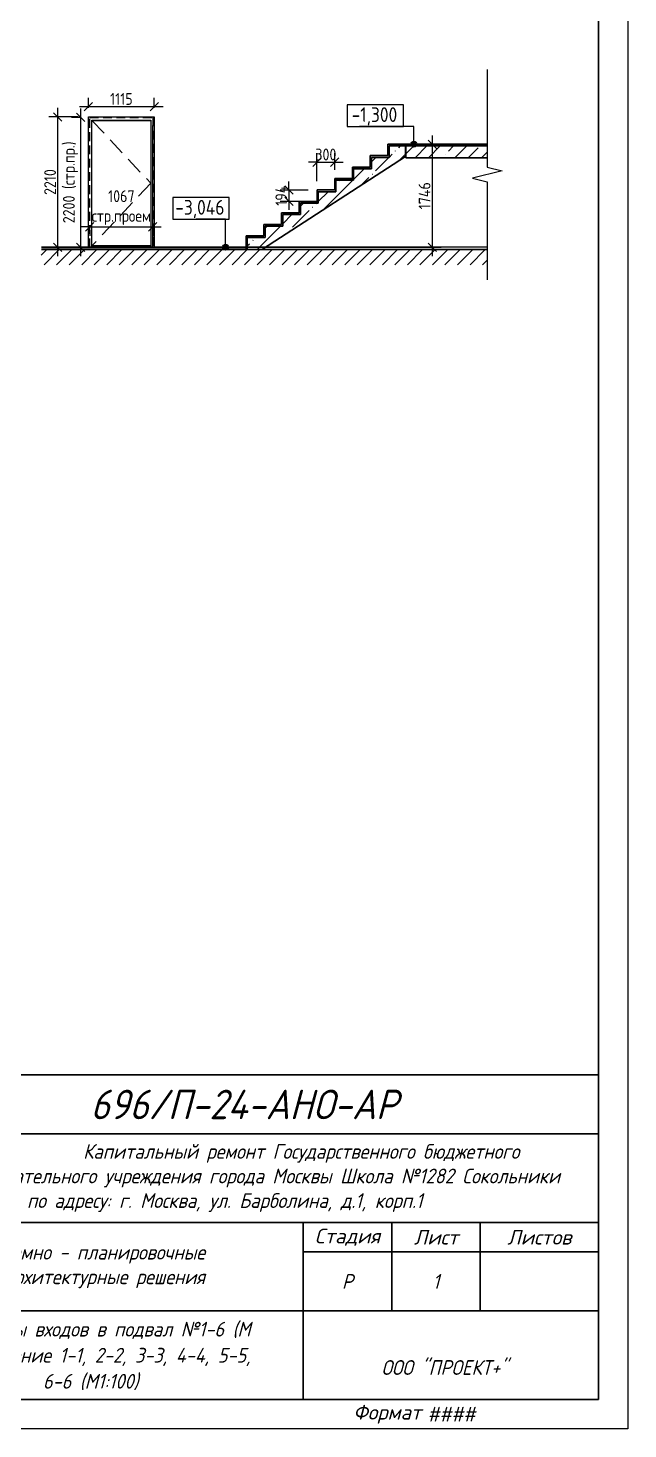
# Model space of a CAD drawing. Header units: millimetres. Extents: x 504091 to 2165846, y 135022 to 442887.
# Drawn here: x 1344142 to 1354300, y 300586 to 324328 of the extents above; entities that cross this region are included whole.
import ezdxf
from ezdxf.enums import TextEntityAlignment as Align

# ---------------------------------------------------------------- set-up
doc = ezdxf.new("R2010")
doc.units = ezdxf.units.MM
doc.linetypes.add('IMPORT-ADSK_Штриховая_ш3 п1_5 _2_', pattern=[4.5, 3, -1.5])
doc.layers.get('Defpoints').update_dxf_attribs({"color": 255})
for name, color, linetype, lineweight in [('+АР_Вспомогательная', 7, 'Continuous', 9), ('A-ANNO-DIMS', 211, 'Continuous', 9), ('A-ANNO-NOTE', 131, 'Continuous', 20), ('A-DETL', 90, 'Continuous', 9), ('A-DETL-GENF', 92, 'Continuous', 18), ('A-DETL-THIN', 151, 'Continuous', 18), ('A-FLOR', 192, 'Continuous', 18), ('A-FLOR-PATT', 8, 'Continuous', 40), ('G-ANNO-DIMS', 111, 'Continuous', 9), ('Ramka', 7, 'Continuous', 35), ('S-STRS', 31, 'Continuous', 9)]:
    doc.layers.add(name, color=color, linetype=linetype, lineweight=lineweight)
doc.layers.add('ВСПОМОГАТЕЛЬНЫЙ', color=52, linetype='Continuous', lineweight=5, plot=False)
doc.styles.add('GOST Common_1', font='GOST_Common.ttf', dxfattribs={"width": 0.9, "height": 250})
doc.styles.add('GOST Common_4', font='GOST_Common.ttf', dxfattribs={"width": 0.9, "height": 200})
doc.styles.add('GOST Common_6', font='GOST_Common.ttf', dxfattribs={"width": 0.9, "height": 200})
doc.styles.add('RAMKA', font='isocpeur.ttf', dxfattribs={"oblique": 15, "height": 2.5})
doc.dimstyles.new('ADSK_Основной_2_мм', dxfattribs={"dimscale": 304.8, "dimtxt": 201.142999, "dimasz": 0.463911, "dimexe": 0.492126, "dimexo": 0.492126, "dimgap": 0.098425, "dimtad": 1, "dimrnd": 0.01, "dimdsep": 46, "dimtxsty": 'GOST Common_4', "dimblk1": 'OBLIQUE', "dimblk2": 'OBLIQUE', "dimsah": 1, "dimcen": 0.09, "dimdle": 0.492126, "dimazin": 2, "dimtfac": 1, "dimtdec": 4, "dimtix": 1, "dimtmove": 0, "dimatfit": 3, "dimfxl": 0, "dimtvp": 1, "dimtolj": 1, "dimtzin": 0, "dimlwd": 20, "dimlwe": 20, "dimarcsym": 0})
pattern_1 = [(45, (1346994.96, 379717.56), (-224.5064, 224.5064), []), (45, (1347219.47, 379717.56), (-224.5064, 224.5064), [396.875, -79.375, 3.353, -76.022])]

# ---------------------------------------------------------------- blocks, each defined once
blk = doc.blocks.new('_Oblique')
at = {"color": 0, "linetype": 'ByBlock', "lineweight": -2}
blk.add_line((-0.5, -0.5), (0.5, 0.5), dxfattribs=at)
blk = doc.blocks.new('*D2480')
at = {"layer": 'A-ANNO-DIMS', "color": 0, "lineweight": 20, "transparency": 16777216}
for p, q in [((1345188, 320959), (1345047, 320959)), ((1345188, 320959), (1346255, 320959)), ((1345188, 320901), (1345188, 320809)), ((1346255, 320959), (1346397, 320959)), ((1346255, 320901), (1346255, 320809))]:
    blk.add_line(p, q, dxfattribs=at)
at = {"layer": 'Defpoints', "color": 0, "lineweight": 20, "transparency": 16777216}
for p in [(1345188, 321051), (1346255, 321051), (1346255, 320959)]:
    blk.add_point(p, dxfattribs=at)
at = {"layer": 'A-ANNO-DIMS', "color": 0, "lineweight": 20, "transparency": 16777216, "xscale": 141.4, "yscale": 141.4, "zscale": 141.4}
blk.add_blockref('_Oblique', (1345188, 320959), dxfattribs=at)
at = {"layer": 'A-ANNO-DIMS', "color": 0, "lineweight": 20, "transparency": 16777216, "xscale": 141.4, "yscale": 141.4, "zscale": 141.4, "rotation": 180}
blk.add_blockref('_Oblique', (1346255, 320959), dxfattribs=at)
at = {"layer": 'A-ANNO-DIMS', "color": 0, "transparency": 16777216, "insert": (1345722, 321285), "char_height": 200, "width": 560.47, "attachment_point": 5, "style": 'GOST Common_6'}
blk.add_mtext('\\A1;1067\\Pстр.проем', dxfattribs=at)
blk = doc.blocks.new('*D2481')
at = {"layer": 'A-ANNO-DIMS', "color": 0, "lineweight": 20, "transparency": 16777216}
for p, q in [((1344646, 320463), (1344646, 322973)), ((1344993, 322823), (1344496, 322823)), ((1344558, 320613), (1344496, 320613))]:
    blk.add_line(p, q, dxfattribs=at)
at = {"layer": 'Defpoints', "color": 0, "lineweight": 20, "transparency": 16777216}
for p in [(1344646, 322823), (1345143, 322823), (1344708, 320613)]:
    blk.add_point(p, dxfattribs=at)
at = {"layer": 'A-ANNO-DIMS', "color": 0, "lineweight": 20, "transparency": 16777216, "xscale": 141.4, "yscale": 141.4, "zscale": 141.4}
for p, rotation in [((1344646, 322823), 90), ((1344646, 320613), 270)]:
    blk.add_blockref('_Oblique', p, dxfattribs=dict(at, rotation=rotation))
at = {"layer": 'A-ANNO-DIMS', "color": 0, "transparency": 16777216, "insert": (1344516, 321718), "char_height": 200, "width": 605.47, "attachment_point": 5, "rotation": 90, "style": 'GOST Common_4'}
blk.add_mtext('\\A1;2210', dxfattribs=at)
blk = doc.blocks.new('*D2482')
at = {"layer": 'A-ANNO-DIMS', "color": 0, "lineweight": 20, "transparency": 16777216}
for p, q in [((1345031, 322963), (1345031, 320463)), ((1345038, 322813), (1344881, 322813)), ((1345038, 320613), (1344881, 320613))]:
    blk.add_line(p, q, dxfattribs=at)
at = {"layer": 'Defpoints', "color": 0, "lineweight": 20, "transparency": 16777216}
for p in [(1345188, 322813), (1345031, 320613), (1345188, 320613)]:
    blk.add_point(p, dxfattribs=at)
at = {"layer": 'A-ANNO-DIMS', "color": 0, "lineweight": 20, "transparency": 16777216, "xscale": 141.4, "yscale": 141.4, "zscale": 141.4}
for p, rotation in [((1345031, 322813), 90), ((1345031, 320613), 270)]:
    blk.add_blockref('_Oblique', p, dxfattribs=dict(at, rotation=rotation))
at = {"layer": 'A-ANNO-DIMS', "color": 0, "transparency": 16777216, "insert": (1344861, 321713), "char_height": 200, "attachment_point": 5, "rotation": 90, "style": 'GOST Common_4'}
blk.add_mtext('\\A1;2200 (стр.пр.)', dxfattribs=at)
blk = doc.blocks.new('*D2507')
at = {"layer": 'A-ANNO-DIMS', "color": 0, "lineweight": 20, "transparency": 16777216}
for p, q in [((1345164, 322973), (1345164, 323146)), ((1346279, 322973), (1346279, 323146)), ((1345014, 322996), (1346429, 322996))]:
    blk.add_line(p, q, dxfattribs=at)
at = {"layer": 'Defpoints', "color": 0, "lineweight": 20, "transparency": 16777216}
for p in [(1346279, 322996), (1345164, 322823), (1346279, 322823)]:
    blk.add_point(p, dxfattribs=at)
at = {"layer": 'A-ANNO-DIMS', "color": 0, "lineweight": 20, "transparency": 16777216, "xscale": 141.4, "yscale": 141.4, "zscale": 141.4, "rotation": 180}
blk.add_blockref('_Oblique', (1345164, 322996), dxfattribs=at)
at = {"layer": 'A-ANNO-DIMS', "color": 0, "lineweight": 20, "transparency": 16777216, "xscale": 141.4, "yscale": 141.4, "zscale": 141.4}
blk.add_blockref('_Oblique', (1346279, 322996), dxfattribs=at)
at = {"layer": 'A-ANNO-DIMS', "color": 0, "transparency": 16777216, "insert": (1345722, 323126), "char_height": 200, "attachment_point": 5, "style": 'GOST Common_4'}
blk.add_mtext('\\A1;1115', dxfattribs=at)
blk = doc.blocks.new('*D2524')
at = {"layer": 'A-ANNO-DIMS', "color": 0, "lineweight": 20, "transparency": 16777216}
for p, q in [((1350987, 322509), (1350987, 320463)), ((1350759, 322359), (1351137, 322359)), ((1346899, 320613), (1351137, 320613))]:
    blk.add_line(p, q, dxfattribs=at)
at = {"layer": 'Defpoints', "color": 0, "lineweight": 20, "transparency": 16777216}
for p in [(1350609, 322359), (1346749, 320613), (1350987, 320613)]:
    blk.add_point(p, dxfattribs=at)
at = {"layer": 'A-ANNO-DIMS', "color": 0, "lineweight": 20, "transparency": 16777216, "xscale": 141.4, "yscale": 141.4, "zscale": 141.4}
for p, rotation in [((1350987, 322359), 90), ((1350987, 320613), 270)]:
    blk.add_blockref('_Oblique', p, dxfattribs=dict(at, rotation=rotation))
at = {"layer": 'A-ANNO-DIMS', "color": 0, "transparency": 16777216, "insert": (1350857, 321486), "char_height": 200, "attachment_point": 5, "rotation": 90, "style": 'GOST Common_4'}
blk.add_mtext('\\A1;1746', dxfattribs=at)
blk = doc.blocks.new('Высотные отметки - Рамка-12095-Разрез 1')
at = {"layer": 'A-ANNO-NOTE'}
for p, q in [((15397, 14), (15397, 514)), ((15397, 514), (16697, 514)), ((16697, 514), (16697, 14)), ((16697, 14), (15397, 14))]:
    blk.add_line(p, q, dxfattribs=at)
blk = doc.blocks.new('FORMAT_REV_SPDS1')
at = {"lineweight": 30}
for p, q in [((404, 60), (589, 60)), ((469, 50), (589, 50)), ((469, 35), (589, 35)), ((539, 20), (539, 35)), ((554, 20), (554, 35)), ((569, 20), (569, 35)), ((539, 30), (589, 30)), ((469, 20), (589, 20)), ((539, 5), (539, 20))]:
    blk.add_line(p, q, dxfattribs=at)
at = {"lineweight": 5}
blk.add_lwpolyline([(0, 0), (0, 420), (594, 420), (594, 0)], close=True, dxfattribs=at)
at = {"lineweight": 30}
blk.add_lwpolyline([(20, 5), (20, 415), (589, 415), (589, 5)], close=True, dxfattribs=at)
at = {"char_height": 2.5, "style": 'RAMKA'}
for s, insert, width, attachment_point in [('Стадия', (546.5, 32.5), 15, 5), ('Лист', (561.5, 32.5), 15, 5), ('Листов', (579, 32.5), 20, 5), ('Формат  ', (559, 2.5), 95, 6)]:
    blk.add_mtext(s, dxfattribs=dict(at, insert=insert, width=width, attachment_point=attachment_point))
at = {"style": 'RAMKA', "oblique": 15, "width": 0.9}
for tag, height, p in [('СТРАНИЦА', 0.00025, (589, 415)), ('ДАТА1', 2.5, (464, 32.5)), ('ДАТА2', 2.5, (464, 27.5)), ('СТАДИЯ', 2.5, (546.5, 25)), ('ЛИСТ', 2.5, (561.5, 25)), ('ЛИСТОВ', 2.5, (579, 25)), ('ДАТА3', 2.5, (464, 22.5)), ('ДАТА4', 2.5, (464, 17.5)), ('ДАТА5', 2.5, (464, 12.5)), ('ДАТА6', 2.5, (464, 7.5))]:
    blk.add_attdef(tag, text='', height=height, dxfattribs=at).set_placement(p, align=Align.MIDDLE_CENTER)
at = {"style": 'RAMKA', "oblique": 15, "width": 0.9, "flags": 8}
blk.add_attdef('ШИФР', text='', height=5, dxfattribs=at).set_placement((529, 55), align=Align.MIDDLE_CENTER)
at = {"style": 'RAMKA', "oblique": 15, "width": 0.9}
for tag, p in [('ОБЪЕКТ_001', (523.43, 41.25)), ('КОМПЛЕКТ_001', (496.92, 26.25)), ('КОМПАНИЯ_001', (547.72, 13.33)), ('НАИМЕНОВАНИЕ_001', (487.02, 11.62)), ('КОМПАНИЯ_002', (553.45, 9.17))]:
    blk.add_attdef(tag, p, '', height=2.5, dxfattribs=at)
for tag, p in [('ДОЛЖНОСТЬ1', (405, 32.5)), ('ФИО1', (425, 32.5)), ('ДОЛЖНОСТЬ2', (405, 27.5)), ('ФИО2', (425, 27.5)), ('ДОЛЖНОСТЬ3', (405, 22.5)), ('ФИО3', (425, 22.5)), ('ДОЛЖНОСТЬ4', (405, 17.5)), ('ФИО4', (425, 17.5)), ('ДОЛЖНОСТЬ5', (405, 12.5)), ('ФИО5', (425, 12.5)), ('ДОЛЖНОСТЬ6', (405, 7.5)), ('ФИО6', (425, 7.5))]:
    blk.add_attdef(tag, text='', height=2.5, dxfattribs=at).set_placement(p, align=Align.MIDDLE_LEFT)
at = {"style": 'RAMKA', "oblique": 15, "width": 0.9, "flags": 8}
blk.add_attdef('ФОРМАТЛИСТА', text='', height=2.5, dxfattribs=at).set_placement((560, 2.5), align=Align.MIDDLE_LEFT)
blk = doc.blocks.new('*D2525')
at = {"layer": 'A-ANNO-DIMS', "color": 0, "lineweight": 20, "transparency": 16777216}
for p, q in [((1348561, 321583), (1348561, 321725)), ((1348885, 321583), (1348411, 321583)), ((1348561, 321583), (1348561, 321389)), ((1348885, 321389), (1348411, 321389)), ((1348561, 321389), (1348561, 321248))]:
    blk.add_line(p, q, dxfattribs=at)
at = {"layer": 'Defpoints', "color": 0, "lineweight": 20, "transparency": 16777216}
for p in [(1349035, 321583), (1348561, 321389), (1349035, 321389)]:
    blk.add_point(p, dxfattribs=at)
at = {"layer": 'A-ANNO-DIMS', "color": 0, "lineweight": 20, "transparency": 16777216, "xscale": 141.4, "yscale": 141.4, "zscale": 141.4}
for p, rotation in [((1348561, 321583), 270), ((1348561, 321389), 90)]:
    blk.add_blockref('_Oblique', p, dxfattribs=dict(at, rotation=rotation))
at = {"layer": 'A-ANNO-DIMS', "color": 0, "transparency": 16777216, "insert": (1348431, 321486), "char_height": 200, "attachment_point": 5, "rotation": 90, "style": 'GOST Common_4'}
blk.add_mtext('\\A1;194', dxfattribs=at)
blk = doc.blocks.new('*D2526')
at = {"layer": 'A-ANNO-DIMS', "color": 0, "lineweight": 20, "transparency": 16777216}
for p, q in [((1349035, 321733), (1349035, 322205)), ((1349335, 321927), (1349335, 322205)), ((1349035, 322055), (1348894, 322055)), ((1349035, 322055), (1349335, 322055)), ((1349335, 322055), (1349477, 322055))]:
    blk.add_line(p, q, dxfattribs=at)
at = {"layer": 'Defpoints', "color": 0, "lineweight": 20, "transparency": 16777216}
for p in [(1349335, 322055), (1349335, 321777), (1349035, 321583)]:
    blk.add_point(p, dxfattribs=at)
at = {"layer": 'A-ANNO-DIMS', "color": 0, "lineweight": 20, "transparency": 16777216, "xscale": 141.4, "yscale": 141.4, "zscale": 141.4}
blk.add_blockref('_Oblique', (1349035, 322055), dxfattribs=at)
at = {"layer": 'A-ANNO-DIMS', "color": 0, "lineweight": 20, "transparency": 16777216, "xscale": 141.4, "yscale": 141.4, "zscale": 141.4, "rotation": 180}
blk.add_blockref('_Oblique', (1349335, 322055), dxfattribs=at)
at = {"layer": 'A-ANNO-DIMS', "color": 0, "transparency": 16777216, "insert": (1349185, 322185), "char_height": 200, "attachment_point": 5, "style": 'GOST Common_4'}
blk.add_mtext('\\A1;300', dxfattribs=at)

msp = doc.modelspace()

# ---------------------------------------------------------------- hatches: boundary and pattern name
at = {"layer": 'A-DETL-GENF', "lineweight": 9, "true_color": 0x000000}
h = msp.add_hatch(dxfattribs=at)
h.set_pattern_fill('FP4_8', color=18, style=0, pattern_type=2)
h.set_pattern_definition([(45, (1346994.96, 379747.56), (-106.066, 106.066), [])])
h.paths.add_polyline_path([(1351916.9305, 320315.2616), (1351916.9305, 320573.2869), (1344367.4138, 320573.2869), (1344367.4138, 320315.2616), (1345380.1721, 320315.2616)])
at = {"layer": 'A-FLOR-PATT', "lineweight": 9, "true_color": 0x000000}
h = msp.add_hatch(dxfattribs=at)
h.set_pattern_fill('FP4_7', color=18, style=0, pattern_type=2)
h.set_pattern_definition(pattern_1)
h.paths.add_polyline_path([(1351916.9305, 322129.2869), (1351916.9305, 322329.2869), (1350538.0909, 322329.2869), (1350538.0909, 322129.2869)])
at = {"layer": 'G-ANNO-DIMS', "true_color": 0x000000}
h = msp.add_hatch(color=18, dxfattribs=at)
edge = h.paths.add_edge_path()
edge.add_arc((1350675.0555, 322359.2869), 50, 0, 360)
h = msp.add_hatch(color=18, dxfattribs=at)
edge = h.paths.add_edge_path()
edge.add_arc((1347486.5247, 320613.2869), 50, 0, 360)
at = {"layer": 'S-STRS', "true_color": 0x000000}
h = msp.add_hatch(dxfattribs=at)
h.set_pattern_fill('FP4_7', color=18, style=0, pattern_type=2)
h.set_pattern_definition(pattern_1)
h.paths.add_polyline_path([(1348111.4945, 320583.2869), (1350535.2611, 322150.656), (1350535.2611, 322329.2869), (1350255.2611, 322329.2869), (1350255.2611, 322135.2869), (1349955.2611, 322135.2869), (1349955.2611, 321941.2869), (1349655.2611, 321941.2869), (1349655.2611, 321747.2869), (1349355.2611, 321747.2869), (1349355.2611, 321553.2869), (1349055.2611, 321553.2869), (1349055.2611, 321359.2869), (1348755.2611, 321359.2869), (1348755.2611, 321165.2869), (1348455.2611, 321165.2869), (1348455.2611, 320971.2869), (1348155.2611, 320971.2869), (1348155.2611, 320777.2869), (1347855.2611, 320777.2869), (1347855.2611, 320583.2869)])

# ---------------------------------------------------------------- linework, layer by layer
at = {"layer": '+АР_Вспомогательная', "color": 7, "linetype": 'Continuous', "ltscale": 50}
msp.add_lwpolyline([(1351918.3389, 323624.184), (1351918.3389, 321969.443), (1352168.3389, 321906.943), (1351668.3389, 321781.943), (1351918.3389, 321719.443), (1351918.3389, 320061.7654)], dxfattribs=at)
for points in [[(1346279.3621, 320613.2869), (1345164.1601, 320613.2869), (1345164.1601, 322823.2918), (1346279.3621, 322823.2918)], [(1345220.7909, 322766.6609), (1346222.7313, 322766.6609), (1346222.7313, 320613.2869), (1345220.7909, 320613.2869)], [(1346218.9559, 320634.4291), (1345224.5663, 320634.4291), (1345224.5663, 322763.6406), (1346218.9559, 322763.6406)], [(1345220.7909, 320626.8783), (1346222.7313, 320626.8783), (1346222.7313, 320613.2869), (1345220.7909, 320613.2869)]]:
    msp.add_lwpolyline(points, close=True)
at = {"linetype": 'IMPORT-ADSK_Штриховая_ш3 п1_5 _2_', "ltscale": 50}
msp.add_lwpolyline([(1345188.2611, 322813.2869), (1346255.2611, 322813.2869), (1346255.2611, 320613.2869), (1345188.2611, 320613.2869)], close=True, dxfattribs=at)
at = {"linetype": 'IMPORT-ADSK_Штриховая_ш3 п1_5 _2_', "ltscale": 100}
msp.add_lwpolyline([(1345224.5663, 322763.6406), (1346218.9559, 321699.0349), (1345224.5663, 320634.4291)], dxfattribs=at)
at = {"layer": 'A-DETL', "color": 18, "lineweight": 30, "true_color": 0x000000}
for p, q in [((1347835.2611, 320583.2869), (1344368.9152, 320583.2869)), ((1351918.3389, 320573.2869), (1344368.9152, 320573.2869)), ((1344369.2311, 320613.2869), (1347835.2611, 320613.2869))]:
    msp.add_line(p, q, dxfattribs=at)
at = {"layer": 'A-DETL-THIN', "color": 18, "true_color": 0x000000}
msp.add_line((1351916.9305, 320613.2869), (1344904.8922, 320613.2869), dxfattribs=at)
at = {"layer": 'A-FLOR', "color": 18, "lineweight": 30, "true_color": 0x000000}
for p, q in [((1350535.2611, 322359.2869), (1350235.2611, 322359.2869)), ((1350235.2611, 322359.2869), (1350235.2611, 322165.2869)), ((1350255.2611, 322329.2869), (1350255.2611, 322135.2869)), ((1350535.2611, 322329.2869), (1350255.2611, 322329.2869)), ((1351916.9305, 322359.2869), (1350538.0909, 322359.2869)), ((1350538.0909, 322359.2869), (1350538.0909, 322129.2869)), ((1351916.9305, 322329.2869), (1350538.0909, 322329.2869)), ((1348111.4945, 320583.2869), (1350535.2611, 322150.656)), ((1349935.2611, 321971.2869), (1349635.2611, 321971.2869)), ((1349635.2611, 321971.2869), (1349635.2611, 321777.2869)), ((1350235.2611, 322165.2869), (1349935.2611, 322165.2869)), ((1349935.2611, 322165.2869), (1349935.2611, 321971.2869)), ((1349955.2611, 322135.2869), (1349955.2611, 321941.2869)), ((1350255.2611, 322135.2869), (1349955.2611, 322135.2869)), ((1350538.0909, 322129.2869), (1351916.9305, 322129.2869)), ((1349635.2611, 321777.2869), (1349335.2611, 321777.2869)), ((1349335.2611, 321777.2869), (1349335.2611, 321583.2869)), ((1349355.2611, 321747.2869), (1349355.2611, 321553.2869)), ((1349655.2611, 321747.2869), (1349355.2611, 321747.2869)), ((1349655.2611, 321941.2869), (1349655.2611, 321747.2869)), ((1349955.2611, 321941.2869), (1349655.2611, 321941.2869)), ((1349335.2611, 321583.2869), (1349035.2611, 321583.2869)), ((1349035.2611, 321583.2869), (1349035.2611, 321389.2869)), ((1349055.2611, 321553.2869), (1349055.2611, 321359.2869)), ((1349355.2611, 321553.2869), (1349055.2611, 321553.2869)), ((1349035.2611, 321389.2869), (1348735.2611, 321389.2869)), ((1348735.2611, 321389.2869), (1348735.2611, 321195.2869)), ((1348755.2611, 321359.2869), (1348755.2611, 321165.2869)), ((1349055.2611, 321359.2869), (1348755.2611, 321359.2869)), ((1348735.2611, 321195.2869), (1348435.2611, 321195.2869)), ((1348435.2611, 321195.2869), (1348435.2611, 321001.2869)), ((1348455.2611, 321165.2869), (1348455.2611, 320971.2869)), ((1348755.2611, 321165.2869), (1348455.2611, 321165.2869)), ((1348135.2611, 320807.2869), (1347835.2611, 320807.2869)), ((1347835.2611, 320807.2869), (1347835.2611, 320573.2869)), ((1347855.2611, 320777.2869), (1347855.2611, 320573.2869)), ((1348155.2611, 320777.2869), (1347855.2611, 320777.2869)), ((1348435.2611, 321001.2869), (1348135.2611, 321001.2869)), ((1348135.2611, 321001.2869), (1348135.2611, 320807.2869)), ((1348155.2611, 320971.2869), (1348155.2611, 320777.2869)), ((1348455.2611, 320971.2869), (1348155.2611, 320971.2869))]:
    msp.add_line(p, q, dxfattribs=at)
at = {"layer": 'G-ANNO-DIMS', "color": 18, "lineweight": 20, "true_color": 0x000000}
for p, q in [((1350675.0555, 322659.5689), (1349752.5491, 322659.5689)), ((1350675.0555, 322359.2869), (1350675.0555, 322659.5689)), ((1347486.5247, 321087.9683), (1346989.0238, 321087.9683)), ((1347486.5247, 320613.2869), (1347486.5247, 321087.9683))]:
    msp.add_line(p, q, dxfattribs=at)
at = {"layer": 'G-ANNO-DIMS', "color": 18, "true_color": 0x000000}
for centre in [(1350675.0555, 322359.2869), (1347486.5247, 320613.2869)]:
    msp.add_circle(centre, 50, dxfattribs=at)
at = {"layer": 'S-STRS', "color": 18, "lineweight": 18, "true_color": 0x000000}
msp.add_line((1350535.2611, 322180.656), (1350535.2611, 322359.2869), dxfattribs=at)
at = {"layer": 'ВСПОМОГАТЕЛЬНЫЙ', "color": 6}
msp.add_line((1346255.2611, 320613.2869), (1346255.2611, 322676.0599), dxfattribs=at)

# ---------------------------------------------------------------- block references
at = {"layer": 'G-ANNO-DIMS', "color": 18, "lineweight": 20, "true_color": 0x000000, "extrusion": (0, 0, -1), "xscale": 0.7331441328871225, "yscale": 0.7331441328871225, "zscale": 0.7331441328871225}
for p in [(-1361789.8245, 322649.3468), (-1358837.9556, 321077.7463)]:
    msp.add_blockref('Высотные отметки - Рамка-12095-Разрез 1', p, dxfattribs=at)
at = {"layer": 'Ramka'}
ref = msp.add_blockref('FORMAT_REV_SPDS1', (1294900.2524, 300585.5034), dxfattribs=dict(at, xscale=100, yscale=100, zscale=100))
ref.add_attrib('ШИФР', '696/П-24-АНО-АР', dxfattribs={"layer": '0', "height": 500, "style": 'RAMKA', "oblique": 15, "width": 0.9}).set_placement((1347800.2524, 306085.5034), align=Align.MIDDLE_CENTER)
ref.add_attrib('ОБЪЕКТ_001', '              Капитальный ремонт Государственного бюджетного', (1343069.8838, 305164.6701), dxfattribs={"layer": '0', "height": 250, "style": 'RAMKA', "oblique": 15, "width": 0.9})
ref.add_attrib('КОМПЛЕКТ_001', 'Объемно - планировочные', (1343379.2908, 303456.3368), dxfattribs={"layer": '0', "height": 250, "style": 'RAMKA', "oblique": 15, "width": 0.9})
ref.add_attrib('НАИМЕНОВАНИЕ_001', 'Фрагменты входов в подвал №1-6 (М', (1342530.1721, 302152.1701), dxfattribs={"layer": '0', "height": 250, "style": 'RAMKA', "oblique": 15, "width": 0.9})
ref.add_attrib('СТАДИЯ', 'Р', dxfattribs={"layer": '0', "height": 250, "style": 'RAMKA', "oblique": 15, "width": 0.9}).set_placement((1349550.2524, 303085.5034), align=Align.MIDDLE_CENTER)
ref.add_attrib('ЛИСТ', '1', dxfattribs={"layer": '0', "height": 250, "style": 'RAMKA', "oblique": 15, "width": 0.9}).set_placement((1351050.2524, 303085.5034), align=Align.MIDDLE_CENTER)
ref.add_attrib('КОМПАНИЯ_001', 'ООО "ПРОЕКТ+"', (1350126.4702, 301502.1701), dxfattribs={"layer": '0', "height": 250, "style": 'RAMKA', "oblique": 15, "width": 0.9})
ref.add_attrib('ФОРМАТЛИСТА', '####', dxfattribs={"layer": '0', "height": 250, "style": 'RAMKA', "oblique": 15, "width": 0.9}).set_placement((1350900.2524, 300835.5034), align=Align.MIDDLE_LEFT)
ref.add_attrib('ОБЪЕКТ_002', 'общеобразовательного учреждения города Москвы Школа №1282 Сокольники', (1342204.1465, 304748.0034), dxfattribs={"layer": '0', "height": 250, "style": 'RAMKA', "oblique": 15, "width": 0.9})
ref.add_attrib('ОБЪЕКТ_003', 'по адресу: г. Москва, ул. Барболина, д.1, корп.1', (1344124.4106, 304331.3368), dxfattribs={"layer": '0', "height": 250, "style": 'RAMKA', "oblique": 15, "width": 0.9})
ref.add_attrib('КОМПЛЕКТ_002', 'и архитектурные решения', (1343398.0569, 303039.6701), dxfattribs={"layer": '0', "height": 250, "style": 'RAMKA', "oblique": 15, "width": 0.9})
ref.add_attrib('НАИМЕНОВАНИЕ_002', '1:100), Сечение 1-1, 2-2, 3-3, 4-4, 5-5,', (1342496.4221, 301710.5034), dxfattribs={"layer": '0', "height": 250, "style": 'RAMKA', "oblique": 15, "width": 0.9})
ref.add_attrib('НАИМЕНОВАНИЕ_003', '6-6 (М1:100)', (1344394.3228, 301268.8368), dxfattribs={"layer": '0', "height": 250, "style": 'RAMKA', "oblique": 15, "width": 0.9})

# ---------------------------------------------------------------- texts
at = {"layer": 'G-ANNO-DIMS', "color": 18, "lineweight": 20, "true_color": 0x000000, "char_height": 250, "attachment_point": 1, "line_spacing_factor": 1.022761, "style": 'GOST Common_1'}
for s, insert, width in [('-1,300', (1349621.9228, 322985.4888), 977.532294), ('-3,046', (1346634.605, 321414.6034), 1055.976244)]:
    msp.add_mtext(s, dxfattribs=dict(at, insert=insert, width=width))

# ---------------------------------------------------------------- dimensions: what is measured, and where the dimension line sits
at = {"layer": 'A-ANNO-DIMS', "color": 18, "true_color": 0x000000}
for base, p1, p2, text, override, picture, middle in [((1346279.3621, 322996.2609), (1345164.1601, 322823.2918), (1346279.3621, 322823.2918), '1115', {"dimpost": '<>', "dimfxl": 2228.03778}, '*D2507', (1345721.7611, 323126.2609)), ((1346255.2611, 320958.7188), (1345188.2611, 321050.6427), (1346255.2611, 321050.6427), '1067\\Pстр.проем', {"dimpost": '<>', "dimtxsty": 'GOST Common_6', "dimfxl": 1233}, '*D2480', (1345721.7611, 321285.3855))]:
    dim = msp.add_linear_dim(base=base, p1=p1, p2=p2, text=text, dimstyle='ADSK_Основной_2_мм', override=override, dxfattribs=at)
    dim.commit()
    dim.dimension.update_dxf_attribs({"geometry": picture, "text_midpoint": middle})
for base, p1, p2, picture, middle in [((1344645.9526, 322823.2918), (1344708.359, 320613.2869), (1345143.059, 322823.2918), '*D2481', (1344515.9526, 321718.2894)), ((1350987.0827, 320613.2869), (1350609.2392, 322359.2869), (1346749.0801, 320613.2869), '*D2524', (1350857.0827, 321486.2869)), ((1348560.855, 321389.2869), (1349035.2611, 321583.2869), (1349035.2611, 321389.2869), '*D2525', (1348430.855, 321486.2869))]:
    dim = msp.add_linear_dim(base=base, p1=p1, p2=p2, angle=90, dimstyle='ADSK_Основной_2_мм', override={"dimpost": '<>', "dimfxl": 2228.03778}, dxfattribs=at)
    dim.commit()
    dim.dimension.update_dxf_attribs({"geometry": picture, "text_midpoint": middle})
dim = msp.add_linear_dim(base=(1345030.8473, 320613.2869), p1=(1345188.2611, 322813.2918), p2=(1345188.2611, 320613.2869), angle=90, text='2200 (стр.пр.)', dimstyle='ADSK_Основной_2_мм', override={"dimpost": '<>', "dimfxl": 2228.03778}, dxfattribs=at)
dim.commit()
dim.dimension.update_dxf_attribs({"geometry": '*D2482', "text_midpoint": (1344860.8473, 321713.2894)})
dim = msp.add_linear_dim(base=(1349335.2611, 322054.6596), p1=(1349035.2611, 321583.2869), p2=(1349335.2611, 321777.2869), dimstyle='ADSK_Основной_2_мм', override={"dimpost": '<>', "dimfxl": 2228.03778}, dxfattribs=at)
dim.commit()
dim.dimension.update_dxf_attribs({"geometry": '*D2526', "text_midpoint": (1349185.2611, 322184.6596)})

doc.saveas('drawing.dxf')
